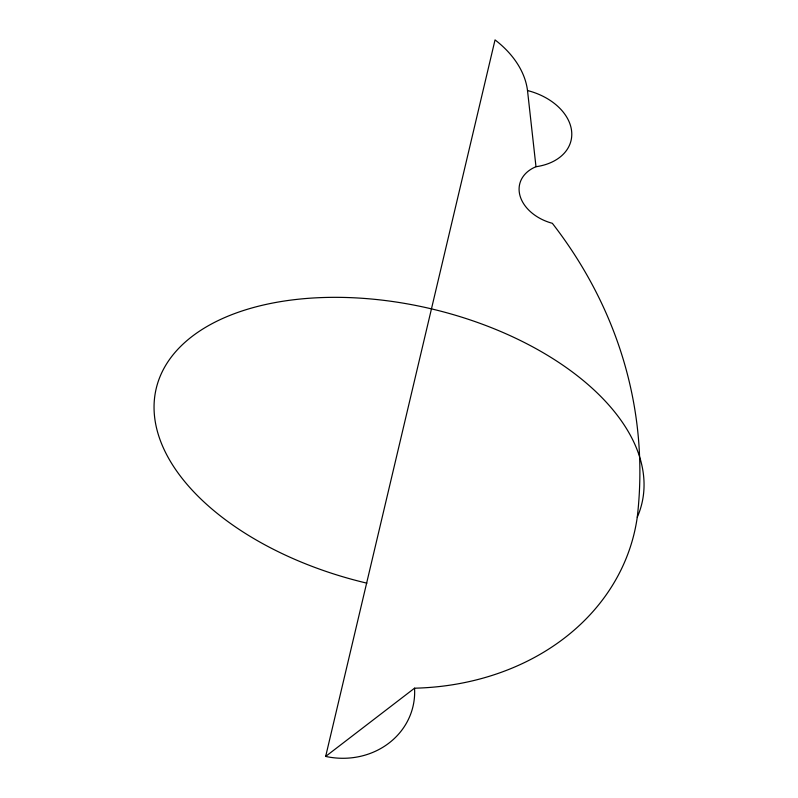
<?xml version="1.0" encoding="UTF-8"?>
<svg xmlns="http://www.w3.org/2000/svg" width="798" height="798" viewBox="0 0 798 798"><rect width="100%" height="100%" fill="white"/><g stroke="black" fill="none" stroke-linecap="round" stroke-linejoin="round"><path stroke-width="1.2" d="M325.664 756.424L495.039 39.9A106.952 74.204 10.6 0 1 527.508 90.543A54.912 38.523 13.5 0 1 571.607 131.022A54.912 38.523 13.5 0 1 535.987 166.722A41.456 29.865 15.4 0 0 520.067 195.959A41.456 29.865 15.4 0 0 552.336 223.3A589.024 478.271 -5.2 0 1 637.263 517.214A251.34 209.515 11.9 0 1 414.541 688.195L325.664 756.424A74.423 68.229 11.2 0 0 414.541 688.195M527.508 90.543L535.987 166.722M366.89 583.158A249.545 140.897 13.3 0 1 157.425 383.998A249.545 140.897 13.3 0 1 447.997 313.115A249.545 140.897 13.3 0 1 637.263 517.214"/></g></svg>
